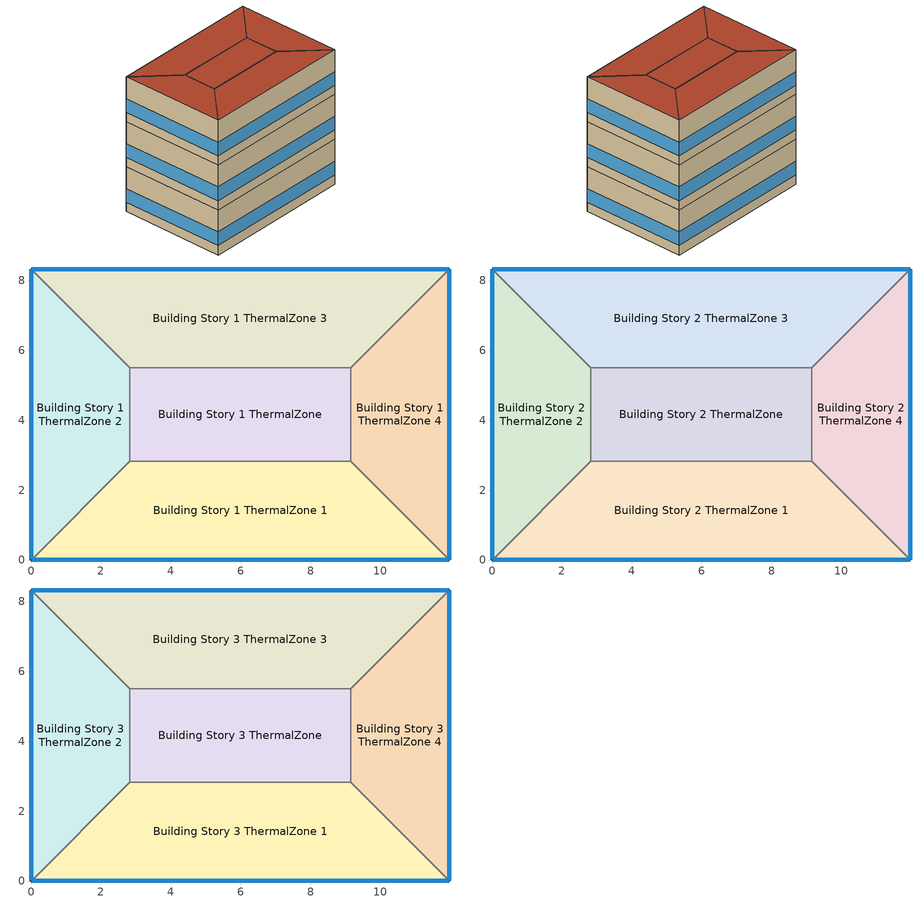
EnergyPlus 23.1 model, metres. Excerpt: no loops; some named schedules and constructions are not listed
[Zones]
Building Story 1 ThermalZone
 floor ground (Typical Insulated Carpeted 8in Slab Floor): 9.15,2.83 2.83,2.83 2.83,5.5 9.15,5.5 z0
 wall adiabatic (Typical Interior Wall): 2.83,2.83 9.15,2.83 9.15,5.5 2.83,5.5 2.83,2.83 z0:3.6
 ceiling adiabatic (Typical Interior Floor): 9.15,5.5 2.83,5.5 2.83,2.83 9.15,2.83 z3.6
Building Story 1 ThermalZone 1
 floor ground (Typical Insulated Carpeted 8in Slab Floor): 11.97,0 0,0 2.83,2.83 9.15,2.83 z0
 wall outside (Typical Insulated Steel Framed Exterior Wall R-20.41): 0,0 11.97,0 z0:3.6
 wall adiabatic (Typical Interior Wall): 11.97,0 9.15,2.83 2.83,2.83 0,0 z0:3.6
 window (U 0.48 SHGC 0.40 Dbl Ref-D Clr 6mm/13mm): 0.03,0 11.95,0 z0.76:1.85
 ceiling adiabatic (Typical Interior Ceiling): 9.15,2.83 2.83,2.83 0,0 11.97,0 z3.6
Building Story 1 ThermalZone 2
 floor ground (Typical Insulated Carpeted 8in Slab Floor): 0,0 0,8.33 2.83,5.5 2.83,2.83 z0
 wall outside (Typical Insulated Steel Framed Exterior Wall R-20.41): 0,8.33 0,0 z0:3.6
 wall adiabatic (Typical Interior Wall): 0,0 2.83,2.83 2.83,5.5 0,8.33 z0:3.6
 window (U 0.48 SHGC 0.40 Dbl Ref-D Clr 6mm/13mm): 0,8.3 0,0.03 z0.76:1.85
 ceiling adiabatic (Typical Interior Ceiling): 2.83,2.83 2.83,5.5 0,8.33 0,0 z3.6
Building Story 1 ThermalZone 3
 floor ground (Typical Insulated Carpeted 8in Slab Floor): 0,8.33 11.97,8.33 9.15,5.5 2.83,5.5 z0
 wall outside (Typical Insulated Steel Framed Exterior Wall R-20.41): 11.97,8.33 0,8.33 z0:3.6
 wall adiabatic (Typical Interior Wall): 0,8.33 2.83,5.5 9.15,5.5 11.97,8.33 z0:3.6
 window (U 0.48 SHGC 0.40 Dbl Ref-D Clr 6mm/13mm): 11.95,8.33 0.03,8.33 z0.76:1.85
 ceiling adiabatic (Typical Interior Ceiling): 2.83,5.5 9.15,5.5 11.97,8.33 0,8.33 z3.6
Building Story 1 ThermalZone 4
 floor ground (Typical Insulated Carpeted 8in Slab Floor): 11.97,8.33 11.97,0 9.15,2.83 9.15,5.5 z0
 wall outside (Typical Insulated Steel Framed Exterior Wall R-20.41): 11.97,0 11.97,8.33 z0:3.6
 wall adiabatic (Typical Interior Wall): 11.97,8.33 9.15,5.5 9.15,2.83 11.97,0 z0:3.6
 window (U 0.48 SHGC 0.40 Dbl Ref-D Clr 6mm/13mm): 11.97,0.03 11.97,8.3 z0.76:1.85
 ceiling adiabatic (Typical Interior Ceiling): 9.15,5.5 9.15,2.83 11.97,0 11.97,8.33 z3.6
Building Story 2 ThermalZone
 floor adiabatic (Typical Interior Floor): 9.15,2.83 2.83,2.83 2.83,5.5 9.15,5.5 z3.6
 wall adiabatic (Typical Interior Wall): 2.83,2.83 9.15,2.83 9.15,5.5 2.83,5.5 2.83,2.83 z3.6:7.2
 ceiling adiabatic (Typical Interior Ceiling): 9.15,5.5 2.83,5.5 2.83,2.83 9.15,2.83 z7.2
Building Story 2 ThermalZone 1
 floor adiabatic (Typical Interior Ceiling): 11.97,0 0,0 2.83,2.83 9.15,2.83 z3.6
 wall outside (Typical Insulated Steel Framed Exterior Wall R-20.41): 0,0 11.97,0 z3.6:7.2
 wall adiabatic (Typical Interior Wall): 11.97,0 9.15,2.83 2.83,2.83 0,0 z3.6:7.2
 window (U 0.48 SHGC 0.40 Dbl Ref-D Clr 6mm/13mm): 0.03,0 11.95,0 z4.36:5.45
 ceiling adiabatic (Typical Interior Ceiling): 9.15,2.83 2.83,2.83 0,0 11.97,0 z7.2
Building Story 2 ThermalZone 2
 floor adiabatic (Typical Interior Ceiling): 0,0 0,8.33 2.83,5.5 2.83,2.83 z3.6
 wall outside (Typical Insulated Steel Framed Exterior Wall R-20.41): 0,8.33 0,0 z3.6:7.2
 wall adiabatic (Typical Interior Wall): 0,0 2.83,2.83 2.83,5.5 0,8.33 z3.6:7.2
 window (U 0.48 SHGC 0.40 Dbl Ref-D Clr 6mm/13mm): 0,8.3 0,0.03 z4.36:5.45
 ceiling adiabatic (Typical Interior Ceiling): 2.83,2.83 2.83,5.5 0,8.33 0,0 z7.2
Building Story 2 ThermalZone 3
 floor adiabatic (Typical Interior Ceiling): 0,8.33 11.97,8.33 9.15,5.5 2.83,5.5 z3.6
 wall outside (Typical Insulated Steel Framed Exterior Wall R-20.41): 11.97,8.33 0,8.33 z3.6:7.2
 wall adiabatic (Typical Interior Wall): 0,8.33 2.83,5.5 9.15,5.5 11.97,8.33 z3.6:7.2
 window (U 0.48 SHGC 0.40 Dbl Ref-D Clr 6mm/13mm): 11.95,8.33 0.03,8.33 z4.36:5.45
 ceiling adiabatic (Typical Interior Ceiling): 2.83,5.5 9.15,5.5 11.97,8.33 0,8.33 z7.2
Building Story 2 ThermalZone 4
 floor adiabatic (Typical Interior Ceiling): 11.97,8.33 11.97,0 9.15,2.83 9.15,5.5 z3.6
 wall outside (Typical Insulated Steel Framed Exterior Wall R-20.41): 11.97,0 11.97,8.33 z3.6:7.2
 wall adiabatic (Typical Interior Wall): 11.97,8.33 9.15,5.5 9.15,2.83 11.97,0 z3.6:7.2
 window (U 0.48 SHGC 0.40 Dbl Ref-D Clr 6mm/13mm): 11.97,0.03 11.97,8.3 z4.36:5.45
 ceiling adiabatic (Typical Interior Ceiling): 9.15,5.5 9.15,2.83 11.97,0 11.97,8.33 z7.2
Building Story 3 ThermalZone
 floor adiabatic (Typical Interior Ceiling): 9.15,2.83 2.83,2.83 2.83,5.5 9.15,5.5 z7.2
 wall adiabatic (Typical Interior Wall): 2.83,2.83 9.15,2.83 9.15,5.5 2.83,5.5 2.83,2.83 z7.2:10.8
 roof outside (Typical IEAD Roof R-31.25): 9.15,5.5 2.83,5.5 2.83,2.83 9.15,2.83 z10.8
Building Story 3 ThermalZone 1
 floor adiabatic (Typical Interior Ceiling): 11.97,0 0,0 2.83,2.83 9.15,2.83 z7.2
 wall outside (Typical Insulated Steel Framed Exterior Wall R-20.41): 0,0 11.97,0 z7.2:10.8
 wall adiabatic (Typical Interior Wall): 11.97,0 9.15,2.83 2.83,2.83 0,0 z7.2:10.8
 window (U 0.48 SHGC 0.40 Dbl Ref-D Clr 6mm/13mm): 0.03,0 11.95,0 z7.96:9.05
 roof outside (Typical IEAD Roof R-31.25): 9.15,2.83 2.83,2.83 0,0 11.97,0 z10.8
Building Story 3 ThermalZone 2
 floor adiabatic (Typical Interior Ceiling): 0,0 0,8.33 2.83,5.5 2.83,2.83 z7.2
 wall outside (Typical Insulated Steel Framed Exterior Wall R-20.41): 0,8.33 0,0 z7.2:10.8
 wall adiabatic (Typical Interior Wall): 0,0 2.83,2.83 2.83,5.5 0,8.33 z7.2:10.8
 window (U 0.48 SHGC 0.40 Dbl Ref-D Clr 6mm/13mm): 0,8.3 0,0.03 z7.96:9.05
 roof outside (Typical IEAD Roof R-31.25): 2.83,2.83 2.83,5.5 0,8.33 0,0 z10.8
Building Story 3 ThermalZone 3
 floor adiabatic (Typical Interior Ceiling): 0,8.33 11.97,8.33 9.15,5.5 2.83,5.5 z7.2
 wall outside (Typical Insulated Steel Framed Exterior Wall R-20.41): 11.97,8.33 0,8.33 z7.2:10.8
 wall adiabatic (Typical Interior Wall): 0,8.33 2.83,5.5 9.15,5.5 11.97,8.33 z7.2:10.8
 window (U 0.48 SHGC 0.40 Dbl Ref-D Clr 6mm/13mm): 11.95,8.33 0.03,8.33 z7.96:9.05
 roof outside (Typical IEAD Roof R-31.25): 2.83,5.5 9.15,5.5 11.97,8.33 0,8.33 z10.8
Building Story 3 ThermalZone 4
 floor adiabatic (Typical Interior Ceiling): 11.97,8.33 11.97,0 9.15,2.83 9.15,5.5 z7.2
 wall outside (Typical Insulated Steel Framed Exterior Wall R-20.41): 11.97,0 11.97,8.33 z7.2:10.8
 wall adiabatic (Typical Interior Wall): 11.97,8.33 9.15,5.5 9.15,2.83 11.97,0 z7.2:10.8
 window (U 0.48 SHGC 0.40 Dbl Ref-D Clr 6mm/13mm): 11.97,0.03 11.97,8.3 z7.96:9.05
 roof outside (Typical IEAD Roof R-31.25): 9.15,5.5 9.15,2.83 11.97,0 11.97,8.33 z10.8
[Schedule:Week:Daily]
SchoolSecondary BLDG_OCC_SCH_Extend Week Rule - Jun26-Jul2: SchoolSecondary BLDG_OCC_SCH_Extend Wknd Day, SchoolSecondary BLDG_OCC_SCH_Extend Wkdy|SmrDsn Day, SchoolSecondary BLDG_OCC_SCH_Extend Wkdy|SmrDsn Day, SchoolSecondary BLDG_OCC_SCH_Extend Wkdy|SmrDsn Day, SchoolSecondary BLDG_OCC_SCH_Extend Wkdy|SmrDsn Day, SchoolSecondary BLDG_OCC_SCH_Extend Wkdy|SmrDsn Day 1, SchoolSecondary BLDG_OCC_SCH_Extend Wknd Day 1, SchoolSecondary BLDG_OCC_SCH_Extend Default, SchoolSecondary BLDG_OCC_SCH_Extend Summer Design Day, SchoolSecondary BLDG_OCC_SCH_Extend Winter Design Day, SchoolSecondary BLDG_OCC_SCH_Extend Default, SchoolSecondary BLDG_OCC_SCH_Extend Default
SchoolSecondary BLDG_OCC_SCH_Extend Week Rule - Jul3-Aug27: SchoolSecondary BLDG_OCC_SCH_Extend Wknd Day 1, SchoolSecondary BLDG_OCC_SCH_Extend Wkdy|SmrDsn Day 1, SchoolSecondary BLDG_OCC_SCH_Extend Wkdy|SmrDsn Day 1, SchoolSecondary BLDG_OCC_SCH_Extend Wkdy|SmrDsn Day 1, SchoolSecondary BLDG_OCC_SCH_Extend Wkdy|SmrDsn Day 1, SchoolSecondary BLDG_OCC_SCH_Extend Wkdy|SmrDsn Day 1, SchoolSecondary BLDG_OCC_SCH_Extend Wknd Day 1, SchoolSecondary BLDG_OCC_SCH_Extend Default, SchoolSecondary BLDG_OCC_SCH_Extend Summer Design Day, SchoolSecondary BLDG_OCC_SCH_Extend Winter Design Day, SchoolSecondary BLDG_OCC_SCH_Extend Default, SchoolSecondary BLDG_OCC_SCH_Extend Default
SchoolSecondary BLDG_OCC_SCH_Extend Week Rule - Aug28-Sep3: SchoolSecondary BLDG_OCC_SCH_Extend Wknd Day 1, SchoolSecondary BLDG_OCC_SCH_Extend Wkdy|SmrDsn Day 1, SchoolSecondary BLDG_OCC_SCH_Extend Wkdy|SmrDsn Day 1, SchoolSecondary BLDG_OCC_SCH_Extend Wkdy|SmrDsn Day 1, SchoolSecondary BLDG_OCC_SCH_Extend Wkdy|SmrDsn Day 2, SchoolSecondary BLDG_OCC_SCH_Extend Wkdy|SmrDsn Day 2, SchoolSecondary BLDG_OCC_SCH_Extend Default, SchoolSecondary BLDG_OCC_SCH_Extend Default, SchoolSecondary BLDG_OCC_SCH_Extend Summer Design Day, SchoolSecondary BLDG_OCC_SCH_Extend Winter Design Day, SchoolSecondary BLDG_OCC_SCH_Extend Default, SchoolSecondary BLDG_OCC_SCH_Extend Default
SchoolSecondary BLDG_OCC_SCH_Extend Week Rule - Sep4-Dec31: SchoolSecondary BLDG_OCC_SCH_Extend Default, SchoolSecondary BLDG_OCC_SCH_Extend Wkdy|SmrDsn Day 2, SchoolSecondary BLDG_OCC_SCH_Extend Wkdy|SmrDsn Day 2, SchoolSecondary BLDG_OCC_SCH_Extend Wkdy|SmrDsn Day 2, SchoolSecondary BLDG_OCC_SCH_Extend Wkdy|SmrDsn Day 2, SchoolSecondary BLDG_OCC_SCH_Extend Wkdy|SmrDsn Day 2, SchoolSecondary BLDG_OCC_SCH_Extend Default, SchoolSecondary BLDG_OCC_SCH_Extend Default, SchoolSecondary BLDG_OCC_SCH_Extend Summer Design Day, SchoolSecondary BLDG_OCC_SCH_Extend Winter Design Day, SchoolSecondary BLDG_OCC_SCH_Extend Default, SchoolSecondary BLDG_OCC_SCH_Extend Default
SchoolSecondary BLDG_OCC_SCH_Gym Week Rule - Jan1-Jan1: SchoolSecondary BLDG_OCC_SCH_Gym Wknd Day, SchoolSecondary BLDG_OCC_SCH_Gym Wknd Day, SchoolSecondary BLDG_OCC_SCH_Gym Wknd Day, SchoolSecondary BLDG_OCC_SCH_Gym Wknd Day, SchoolSecondary BLDG_OCC_SCH_Gym Wknd Day, SchoolSecondary BLDG_OCC_SCH_Gym Wknd Day, SchoolSecondary BLDG_OCC_SCH_Gym Wknd Day, SchoolSecondary BLDG_OCC_SCH_Gym Default, SchoolSecondary BLDG_OCC_SCH_Gym Summer Design Day, SchoolSecondary BLDG_OCC_SCH_Gym Winter Design Day, SchoolSecondary BLDG_OCC_SCH_Gym Default, SchoolSecondary BLDG_OCC_SCH_Gym Default
SchoolSecondary BLDG_OCC_SCH_Gym Week Rule - Jan2-Jun25: SchoolSecondary BLDG_OCC_SCH_Gym Wknd Day, SchoolSecondary BLDG_OCC_SCH_Gym Wkdy|SmrDsn Day, SchoolSecondary BLDG_OCC_SCH_Gym Wkdy|SmrDsn Day, SchoolSecondary BLDG_OCC_SCH_Gym Wkdy|SmrDsn Day, SchoolSecondary BLDG_OCC_SCH_Gym Wkdy|SmrDsn Day, SchoolSecondary BLDG_OCC_SCH_Gym Wkdy|SmrDsn Day, SchoolSecondary BLDG_OCC_SCH_Gym Wknd Day, SchoolSecondary BLDG_OCC_SCH_Gym Default, SchoolSecondary BLDG_OCC_SCH_Gym Summer Design Day, SchoolSecondary BLDG_OCC_SCH_Gym Winter Design Day, SchoolSecondary BLDG_OCC_SCH_Gym Default, SchoolSecondary BLDG_OCC_SCH_Gym Default
SchoolSecondary BLDG_OCC_SCH_Gym Week Rule - Jun26-Jul2: SchoolSecondary BLDG_OCC_SCH_Gym Wknd Day, SchoolSecondary BLDG_OCC_SCH_Gym Wkdy|SmrDsn Day, SchoolSecondary BLDG_OCC_SCH_Gym Wkdy|SmrDsn Day, SchoolSecondary BLDG_OCC_SCH_Gym Wkdy|SmrDsn Day, SchoolSecondary BLDG_OCC_SCH_Gym Wkdy|SmrDsn Day, SchoolSecondary BLDG_OCC_SCH_Gym Wkdy|SmrDsn Day 1, SchoolSecondary BLDG_OCC_SCH_Gym Wknd Day 1, SchoolSecondary BLDG_OCC_SCH_Gym Default, SchoolSecondary BLDG_OCC_SCH_Gym Summer Design Day, SchoolSecondary BLDG_OCC_SCH_Gym Winter Design Day, SchoolSecondary BLDG_OCC_SCH_Gym Default, SchoolSecondary BLDG_OCC_SCH_Gym Default
SchoolSecondary BLDG_OCC_SCH_Gym Week Rule - Jul3-Aug27: SchoolSecondary BLDG_OCC_SCH_Gym Wknd Day 1, SchoolSecondary BLDG_OCC_SCH_Gym Wkdy|SmrDsn Day 1, SchoolSecondary BLDG_OCC_SCH_Gym Wkdy|SmrDsn Day 1, SchoolSecondary BLDG_OCC_SCH_Gym Wkdy|SmrDsn Day 1, SchoolSecondary BLDG_OCC_SCH_Gym Wkdy|SmrDsn Day 1, SchoolSecondary BLDG_OCC_SCH_Gym Wkdy|SmrDsn Day 1, SchoolSecondary BLDG_OCC_SCH_Gym Wknd Day 1, SchoolSecondary BLDG_OCC_SCH_Gym Default, SchoolSecondary BLDG_OCC_SCH_Gym Summer Design Day, SchoolSecondary BLDG_OCC_SCH_Gym Winter Design Day, SchoolSecondary BLDG_OCC_SCH_Gym Default, SchoolSecondary BLDG_OCC_SCH_Gym Default
SchoolSecondary BLDG_OCC_SCH_Gym Week Rule - Aug28-Sep3: SchoolSecondary BLDG_OCC_SCH_Gym Wknd Day 1, SchoolSecondary BLDG_OCC_SCH_Gym Wkdy|SmrDsn Day 1, SchoolSecondary BLDG_OCC_SCH_Gym Wkdy|SmrDsn Day 1, SchoolSecondary BLDG_OCC_SCH_Gym Wkdy|SmrDsn Day 1, SchoolSecondary BLDG_OCC_SCH_Gym Wkdy|SmrDsn Day 2, SchoolSecondary BLDG_OCC_SCH_Gym Wkdy|SmrDsn Day 2, SchoolSecondary BLDG_OCC_SCH_Gym Default, SchoolSecondary BLDG_OCC_SCH_Gym Default, SchoolSecondary BLDG_OCC_SCH_Gym Summer Design Day, SchoolSecondary BLDG_OCC_SCH_Gym Winter Design Day, SchoolSecondary BLDG_OCC_SCH_Gym Default, SchoolSecondary BLDG_OCC_SCH_Gym Default
SchoolSecondary BLDG_OCC_SCH_Gym Week Rule - Sep4-Dec31: SchoolSecondary BLDG_OCC_SCH_Gym Default, SchoolSecondary BLDG_OCC_SCH_Gym Wkdy|SmrDsn Day 2, SchoolSecondary BLDG_OCC_SCH_Gym Wkdy|SmrDsn Day 2, SchoolSecondary BLDG_OCC_SCH_Gym Wkdy|SmrDsn Day 2, SchoolSecondary BLDG_OCC_SCH_Gym Wkdy|SmrDsn Day 2, SchoolSecondary BLDG_OCC_SCH_Gym Wkdy|SmrDsn Day 2, SchoolSecondary BLDG_OCC_SCH_Gym Default, SchoolSecondary BLDG_OCC_SCH_Gym Default, SchoolSecondary BLDG_OCC_SCH_Gym Summer Design Day, SchoolSecondary BLDG_OCC_SCH_Gym Winter Design Day, SchoolSecondary BLDG_OCC_SCH_Gym Default, SchoolSecondary BLDG_OCC_SCH_Gym Default
SchoolSecondary BLDG_OCC_SCH_Offices Week Rule - Jan1-Jan1: SchoolSecondary BLDG_OCC_SCH_Offices Wknd Day, SchoolSecondary BLDG_OCC_SCH_Offices Wknd Day, SchoolSecondary BLDG_OCC_SCH_Offices Wknd Day, SchoolSecondary BLDG_OCC_SCH_Offices Wknd Day, SchoolSecondary BLDG_OCC_SCH_Offices Wknd Day, SchoolSecondary BLDG_OCC_SCH_Offices Wknd Day, SchoolSecondary BLDG_OCC_SCH_Offices Wknd Day, SchoolSecondary BLDG_OCC_SCH_Offices Default, SchoolSecondary BLDG_OCC_SCH_Offices Summer Design Day, SchoolSecondary BLDG_OCC_SCH_Offices Winter Design Day, SchoolSecondary BLDG_OCC_SCH_Offices Default, SchoolSecondary BLDG_OCC_SCH_Offices Default
SchoolSecondary BLDG_OCC_SCH_Offices Week Rule - Jan2-Jun25: SchoolSecondary BLDG_OCC_SCH_Offices Wknd Day, SchoolSecondary BLDG_OCC_SCH_Offices Wkdy|SmrDsn Day, SchoolSecondary BLDG_OCC_SCH_Offices Wkdy|SmrDsn Day, SchoolSecondary BLDG_OCC_SCH_Offices Wkdy|SmrDsn Day, SchoolSecondary BLDG_OCC_SCH_Offices Wkdy|SmrDsn Day, SchoolSecondary BLDG_OCC_SCH_Offices Wkdy|SmrDsn Day, SchoolSecondary BLDG_OCC_SCH_Offices Wknd Day, SchoolSecondary BLDG_OCC_SCH_Offices Default, SchoolSecondary BLDG_OCC_SCH_Offices Summer Design Day, SchoolSecondary BLDG_OCC_SCH_Offices Winter Design Day, SchoolSecondary BLDG_OCC_SCH_Offices Default, SchoolSecondary BLDG_OCC_SCH_Offices Default
SchoolSecondary BLDG_OCC_SCH_Offices Week Rule - Jun26-Jul2: SchoolSecondary BLDG_OCC_SCH_Offices Wknd Day, SchoolSecondary BLDG_OCC_SCH_Offices Wkdy|SmrDsn Day, SchoolSecondary BLDG_OCC_SCH_Offices Wkdy|SmrDsn Day, SchoolSecondary BLDG_OCC_SCH_Offices Wkdy|SmrDsn Day, SchoolSecondary BLDG_OCC_SCH_Offices Wkdy|SmrDsn Day, SchoolSecondary BLDG_OCC_SCH_Offices Wkdy|SmrDsn Day 1, SchoolSecondary BLDG_OCC_SCH_Offices Wknd Day 1, SchoolSecondary BLDG_OCC_SCH_Offices Default, SchoolSecondary BLDG_OCC_SCH_Offices Summer Design Day, SchoolSecondary BLDG_OCC_SCH_Offices Winter Design Day, SchoolSecondary BLDG_OCC_SCH_Offices Default, SchoolSecondary BLDG_OCC_SCH_Offices Default
SchoolSecondary BLDG_OCC_SCH_Offices Week Rule - Jul3-Aug27: SchoolSecondary BLDG_OCC_SCH_Offices Wknd Day 1, SchoolSecondary BLDG_OCC_SCH_Offices Wkdy|SmrDsn Day 1, SchoolSecondary BLDG_OCC_SCH_Offices Wkdy|SmrDsn Day 1, SchoolSecondary BLDG_OCC_SCH_Offices Wkdy|SmrDsn Day 1, SchoolSecondary BLDG_OCC_SCH_Offices Wkdy|SmrDsn Day 1, SchoolSecondary BLDG_OCC_SCH_Offices Wkdy|SmrDsn Day 1, SchoolSecondary BLDG_OCC_SCH_Offices Wknd Day 1, SchoolSecondary BLDG_OCC_SCH_Offices Default, SchoolSecondary BLDG_OCC_SCH_Offices Summer Design Day, SchoolSecondary BLDG_OCC_SCH_Offices Winter Design Day, SchoolSecondary BLDG_OCC_SCH_Offices Default, SchoolSecondary BLDG_OCC_SCH_Offices Default
SchoolSecondary BLDG_OCC_SCH_Offices Week Rule - Aug28-Sep3: SchoolSecondary BLDG_OCC_SCH_Offices Wknd Day 1, SchoolSecondary BLDG_OCC_SCH_Offices Wkdy|SmrDsn Day 1, SchoolSecondary BLDG_OCC_SCH_Offices Wkdy|SmrDsn Day 1, SchoolSecondary BLDG_OCC_SCH_Offices Wkdy|SmrDsn Day 1, SchoolSecondary BLDG_OCC_SCH_Offices Wkdy|SmrDsn Day 2, SchoolSecondary BLDG_OCC_SCH_Offices Wkdy|SmrDsn Day 2, SchoolSecondary BLDG_OCC_SCH_Offices Default, SchoolSecondary BLDG_OCC_SCH_Offices Default, SchoolSecondary BLDG_OCC_SCH_Offices Summer Design Day, SchoolSecondary BLDG_OCC_SCH_Offices Winter Design Day, SchoolSecondary BLDG_OCC_SCH_Offices Default, SchoolSecondary BLDG_OCC_SCH_Offices Default
SchoolSecondary BLDG_OCC_SCH_Offices Week Rule - Sep4-Dec31: SchoolSecondary BLDG_OCC_SCH_Offices Default, SchoolSecondary BLDG_OCC_SCH_Offices Wkdy|SmrDsn Day 2, SchoolSecondary BLDG_OCC_SCH_Offices Wkdy|SmrDsn Day 2, SchoolSecondary BLDG_OCC_SCH_Offices Wkdy|SmrDsn Day 2, SchoolSecondary BLDG_OCC_SCH_Offices Wkdy|SmrDsn Day 2, SchoolSecondary BLDG_OCC_SCH_Offices Wkdy|SmrDsn Day 2, SchoolSecondary BLDG_OCC_SCH_Offices Default, SchoolSecondary BLDG_OCC_SCH_Offices Default, SchoolSecondary BLDG_OCC_SCH_Offices Summer Design Day, SchoolSecondary BLDG_OCC_SCH_Offices Winter Design Day, SchoolSecondary BLDG_OCC_SCH_Offices Default, SchoolSecondary BLDG_OCC_SCH_Offices Default
Elevator Schedule 3 Week Rule - Jan1-Jan1: 18 space(s) Occ Sch Saturday 3, 18 space(s) Occ Sch Saturday 3, 18 space(s) Occ Sch Saturday 3, 18 space(s) Occ Sch Saturday 3, 18 space(s) Occ Sch Saturday 3, 18 space(s) Occ Sch Saturday 3, 18 space(s) Occ Sch Saturday 3, 18 space(s) Occ Sch Default 3, 18 space(s) Occ Sch Summer Design Day 3, 18 space(s) Occ Sch Winter Design Day 3, 18 space(s) Occ Sch Default 3, 18 space(s) Occ Sch Default 3
Elevator Schedule 3 Week Rule - Jan2-Jun11: 18 space(s) Occ Sch Sunday 3, 18 space(s) Occ Sch Default 3, 18 space(s) Occ Sch Tuesday 19, 18 space(s) Occ Sch Wednesday 19, 18 space(s) Occ Sch Thursday 19, 18 space(s) Occ Sch Friday 19, 18 space(s) Occ Sch Saturday 3, 18 space(s) Occ Sch Default 3, 18 space(s) Occ Sch Summer Design Day 3, 18 space(s) Occ Sch Winter Design Day 3, 18 space(s) Occ Sch Default 3, 18 space(s) Occ Sch Default 3
Elevator Schedule 3 Week Rule - Jun12-Jun18: 18 space(s) Occ Sch Sunday 3, 18 space(s) Occ Sch Default 3, 18 space(s) Occ Sch Tuesday 19, 18 space(s) Occ Sch Wednesday 19, 18 space(s) Occ Sch Thursday 18, 18 space(s) Occ Sch Friday 18, 18 space(s) Occ Sch Saturday 3, 18 space(s) Occ Sch Default 3, 18 space(s) Occ Sch Summer Design Day 3, 18 space(s) Occ Sch Winter Design Day 3, 18 space(s) Occ Sch Default 3, 18 space(s) Occ Sch Default 3
Elevator Schedule 3 Week Rule - Jun19-Jun25: 18 space(s) Occ Sch Sunday 3, 18 space(s) Occ Sch Monday 16, 18 space(s) Occ Sch Tuesday 18, 18 space(s) Occ Sch Wednesday 18, 18 space(s) Occ Sch Thursday 18, 18 space(s) Occ Sch Friday 18, 18 space(s) Occ Sch Saturday 3, 18 space(s) Occ Sch Default 3, 18 space(s) Occ Sch Summer Design Day 3, 18 space(s) Occ Sch Winter Design Day 3, 18 space(s) Occ Sch Default 3, 18 space(s) Occ Sch Default 3
Elevator Schedule 3 Week Rule - Jun26-Jul2: 18 space(s) Occ Sch Sunday 3, 18 space(s) Occ Sch Monday 16, 18 space(s) Occ Sch Tuesday 18, 18 space(s) Occ Sch Wednesday 18, 18 space(s) Occ Sch Thursday 18, 18 space(s) Occ Sch Friday 17, 18 space(s) Occ Sch Saturday 3, 18 space(s) Occ Sch Default 3, 18 space(s) Occ Sch Summer Design Day 3, 18 space(s) Occ Sch Winter Design Day 3, 18 space(s) Occ Sch Default 3, 18 space(s) Occ Sch Default 3
Elevator Schedule 3 Week Rule - Jul3-Aug27: 18 space(s) Occ Sch Sunday 3, 18 space(s) Occ Sch Monday 15, 18 space(s) Occ Sch Tuesday 17, 18 space(s) Occ Sch Wednesday 17, 18 space(s) Occ Sch Thursday 17, 18 space(s) Occ Sch Friday 17, 18 space(s) Occ Sch Saturday 3, 18 space(s) Occ Sch Default 3, 18 space(s) Occ Sch Summer Design Day 3, 18 space(s) Occ Sch Winter Design Day 3, 18 space(s) Occ Sch Default 3, 18 space(s) Occ Sch Default 3
Elevator Schedule 3 Week Rule - Aug28-Sep3: 18 space(s) Occ Sch Sunday 3, 18 space(s) Occ Sch Monday 15, 18 space(s) Occ Sch Tuesday 17, 18 space(s) Occ Sch Wednesday 17, 18 space(s) Occ Sch Thursday 16, 18 space(s) Occ Sch Friday 16, 18 space(s) Occ Sch Saturday 3, 18 space(s) Occ Sch Default 3, 18 space(s) Occ Sch Summer Design Day 3, 18 space(s) Occ Sch Winter Design Day 3, 18 space(s) Occ Sch Default 3, 18 space(s) Occ Sch Default 3
Elevator Schedule 3 Week Rule - Sep4-Sep10: 18 space(s) Occ Sch Sunday 3, 18 space(s) Occ Sch Monday 14, 18 space(s) Occ Sch Tuesday 16, 18 space(s) Occ Sch Wednesday 16, 18 space(s) Occ Sch Thursday 16, 18 space(s) Occ Sch Friday 16, 18 space(s) Occ Sch Saturday 3, 18 space(s) Occ Sch Default 3, 18 space(s) Occ Sch Summer Design Day 3, 18 space(s) Occ Sch Winter Design Day 3, 18 space(s) Occ Sch Default 3, 18 space(s) Occ Sch Default 3
Elevator Schedule 3 Week Rule - Sep11-Sep17: 18 space(s) Occ Sch Sunday 3, 18 space(s) Occ Sch Monday 14, 18 space(s) Occ Sch Tuesday 16, 18 space(s) Occ Sch Wednesday 16, 18 space(s) Occ Sch Thursday 16, 18 space(s) Occ Sch Friday 15, 18 space(s) Occ Sch Saturday 3, 18 space(s) Occ Sch Default 3, 18 space(s) Occ Sch Summer Design Day 3, 18 space(s) Occ Sch Winter Design Day 3, 18 space(s) Occ Sch Default 3, 18 space(s) Occ Sch Default 3
Elevator Schedule 3 Week Rule - Sep18-Dec31: 18 space(s) Occ Sch Sunday 3, 18 space(s) Occ Sch Monday 13, 18 space(s) Occ Sch Tuesday 15, 18 space(s) Occ Sch Wednesday 15, 18 space(s) Occ Sch Thursday 15, 18 space(s) Occ Sch Friday 15, 18 space(s) Occ Sch Saturday 3, 18 space(s) Occ Sch Default 3, 18 space(s) Occ Sch Summer Design Day 3, 18 space(s) Occ Sch Winter Design Day 3, 18 space(s) Occ Sch Default 3, 18 space(s) Occ Sch Default 3
Elevator Schedule 1 Week Rule - Jan1-Jan1: 18 space(s) Occ Sch Saturday 1, 18 space(s) Occ Sch Saturday 1, 18 space(s) Occ Sch Saturday 1, 18 space(s) Occ Sch Saturday 1, 18 space(s) Occ Sch Saturday 1, 18 space(s) Occ Sch Saturday 1, 18 space(s) Occ Sch Saturday 1, 18 space(s) Occ Sch Default 1, 18 space(s) Occ Sch Summer Design Day 1, 18 space(s) Occ Sch Winter Design Day 1, 18 space(s) Occ Sch Default 1, 18 space(s) Occ Sch Default 1
Elevator Schedule 1 Week Rule - Jan2-Jun11: 18 space(s) Occ Sch Sunday 1, 18 space(s) Occ Sch Default 1, 18 space(s) Occ Sch Tuesday 9, 18 space(s) Occ Sch Wednesday 9, 18 space(s) Occ Sch Thursday 9, 18 space(s) Occ Sch Friday 9, 18 space(s) Occ Sch Saturday 1, 18 space(s) Occ Sch Default 1, 18 space(s) Occ Sch Summer Design Day 1, 18 space(s) Occ Sch Winter Design Day 1, 18 space(s) Occ Sch Default 1, 18 space(s) Occ Sch Default 1
Elevator Schedule 1 Week Rule - Jun12-Jun18: 18 space(s) Occ Sch Sunday 1, 18 space(s) Occ Sch Default 1, 18 space(s) Occ Sch Tuesday 9, 18 space(s) Occ Sch Wednesday 9, 18 space(s) Occ Sch Thursday 8, 18 space(s) Occ Sch Friday 8, 18 space(s) Occ Sch Saturday 1, 18 space(s) Occ Sch Default 1, 18 space(s) Occ Sch Summer Design Day 1, 18 space(s) Occ Sch Winter Design Day 1, 18 space(s) Occ Sch Default 1, 18 space(s) Occ Sch Default 1
Elevator Schedule 1 Week Rule - Jun19-Jun25: 18 space(s) Occ Sch Sunday 1, 18 space(s) Occ Sch Monday 8, 18 space(s) Occ Sch Tuesday 8, 18 space(s) Occ Sch Wednesday 8, 18 space(s) Occ Sch Thursday 8, 18 space(s) Occ Sch Friday 8, 18 space(s) Occ Sch Saturday 1, 18 space(s) Occ Sch Default 1, 18 space(s) Occ Sch Summer Design Day 1, 18 space(s) Occ Sch Winter Design Day 1, 18 space(s) Occ Sch Default 1, 18 space(s) Occ Sch Default 1
Elevator Schedule 1 Week Rule - Jun26-Jul2: 18 space(s) Occ Sch Sunday 1, 18 space(s) Occ Sch Monday 8, 18 space(s) Occ Sch Tuesday 8, 18 space(s) Occ Sch Wednesday 8, 18 space(s) Occ Sch Thursday 8, 18 space(s) Occ Sch Friday 7, 18 space(s) Occ Sch Saturday 1, 18 space(s) Occ Sch Default 1, 18 space(s) Occ Sch Summer Design Day 1, 18 space(s) Occ Sch Winter Design Day 1, 18 space(s) Occ Sch Default 1, 18 space(s) Occ Sch Default 1
Elevator Schedule 1 Week Rule - Jul3-Aug27: 18 space(s) Occ Sch Sunday 1, 18 space(s) Occ Sch Monday 7, 18 space(s) Occ Sch Tuesday 7, 18 space(s) Occ Sch Wednesday 7, 18 space(s) Occ Sch Thursday 7, 18 space(s) Occ Sch Friday 7, 18 space(s) Occ Sch Saturday 1, 18 space(s) Occ Sch Default 1, 18 space(s) Occ Sch Summer Design Day 1, 18 space(s) Occ Sch Winter Design Day 1, 18 space(s) Occ Sch Default 1, 18 space(s) Occ Sch Default 1
Elevator Schedule 1 Week Rule - Aug28-Sep3: 18 space(s) Occ Sch Sunday 1, 18 space(s) Occ Sch Monday 7, 18 space(s) Occ Sch Tuesday 7, 18 space(s) Occ Sch Wednesday 7, 18 space(s) Occ Sch Thursday 6, 18 space(s) Occ Sch Friday 6, 18 space(s) Occ Sch Saturday 1, 18 space(s) Occ Sch Default 1, 18 space(s) Occ Sch Summer Design Day 1, 18 space(s) Occ Sch Winter Design Day 1, 18 space(s) Occ Sch Default 1, 18 space(s) Occ Sch Default 1
Elevator Schedule 1 Week Rule - Sep4-Sep10: 18 space(s) Occ Sch Sunday 1, 18 space(s) Occ Sch Monday 6, 18 space(s) Occ Sch Tuesday 6, 18 space(s) Occ Sch Wednesday 6, 18 space(s) Occ Sch Thursday 6, 18 space(s) Occ Sch Friday 6, 18 space(s) Occ Sch Saturday 1, 18 space(s) Occ Sch Default 1, 18 space(s) Occ Sch Summer Design Day 1, 18 space(s) Occ Sch Winter Design Day 1, 18 space(s) Occ Sch Default 1, 18 space(s) Occ Sch Default 1
Elevator Schedule 1 Week Rule - Sep11-Sep17: 18 space(s) Occ Sch Sunday 1, 18 space(s) Occ Sch Monday 6, 18 space(s) Occ Sch Tuesday 6, 18 space(s) Occ Sch Wednesday 6, 18 space(s) Occ Sch Thursday 6, 18 space(s) Occ Sch Friday 5, 18 space(s) Occ Sch Saturday 1, 18 space(s) Occ Sch Default 1, 18 space(s) Occ Sch Summer Design Day 1, 18 space(s) Occ Sch Winter Design Day 1, 18 space(s) Occ Sch Default 1, 18 space(s) Occ Sch Default 1
Elevator Schedule 1 Week Rule - Sep18-Dec31: 18 space(s) Occ Sch Sunday 1, 18 space(s) Occ Sch Monday 5, 18 space(s) Occ Sch Tuesday 5, 18 space(s) Occ Sch Wednesday 5, 18 space(s) Occ Sch Thursday 5, 18 space(s) Occ Sch Friday 5, 18 space(s) Occ Sch Saturday 1, 18 space(s) Occ Sch Default 1, 18 space(s) Occ Sch Summer Design Day 1, 18 space(s) Occ Sch Winter Design Day 1, 18 space(s) Occ Sch Default 1, 18 space(s) Occ Sch Default 1
Elevator Schedule 2 Week Rule - Jan1-Jan1: 18 space(s) Occ Sch Saturday 2, 18 space(s) Occ Sch Saturday 2, 18 space(s) Occ Sch Saturday 2, 18 space(s) Occ Sch Saturday 2, 18 space(s) Occ Sch Saturday 2, 18 space(s) Occ Sch Saturday 2, 18 space(s) Occ Sch Saturday 2, 18 space(s) Occ Sch Default 2, 18 space(s) Occ Sch Summer Design Day 2, 18 space(s) Occ Sch Winter Design Day 2, 18 space(s) Occ Sch Default 2, 18 space(s) Occ Sch Default 2
Elevator Schedule 2 Week Rule - Jan2-Jun11: 18 space(s) Occ Sch Sunday 2, 18 space(s) Occ Sch Default 2, 18 space(s) Occ Sch Tuesday 14, 18 space(s) Occ Sch Wednesday 14, 18 space(s) Occ Sch Thursday 14, 18 space(s) Occ Sch Friday 14, 18 space(s) Occ Sch Saturday 2, 18 space(s) Occ Sch Default 2, 18 space(s) Occ Sch Summer Design Day 2, 18 space(s) Occ Sch Winter Design Day 2, 18 space(s) Occ Sch Default 2, 18 space(s) Occ Sch Default 2
Elevator Schedule 2 Week Rule - Jun12-Jun18: 18 space(s) Occ Sch Sunday 2, 18 space(s) Occ Sch Default 2, 18 space(s) Occ Sch Tuesday 14, 18 space(s) Occ Sch Wednesday 14, 18 space(s) Occ Sch Thursday 13, 18 space(s) Occ Sch Friday 13, 18 space(s) Occ Sch Saturday 2, 18 space(s) Occ Sch Default 2, 18 space(s) Occ Sch Summer Design Day 2, 18 space(s) Occ Sch Winter Design Day 2, 18 space(s) Occ Sch Default 2, 18 space(s) Occ Sch Default 2
Elevator Schedule 2 Week Rule - Jun19-Jun25: 18 space(s) Occ Sch Sunday 2, 18 space(s) Occ Sch Monday 12, 18 space(s) Occ Sch Tuesday 13, 18 space(s) Occ Sch Wednesday 13, 18 space(s) Occ Sch Thursday 13, 18 space(s) Occ Sch Friday 13, 18 space(s) Occ Sch Saturday 2, 18 space(s) Occ Sch Default 2, 18 space(s) Occ Sch Summer Design Day 2, 18 space(s) Occ Sch Winter Design Day 2, 18 space(s) Occ Sch Default 2, 18 space(s) Occ Sch Default 2
Elevator Schedule 2 Week Rule - Jun26-Jul2: 18 space(s) Occ Sch Sunday 2, 18 space(s) Occ Sch Monday 12, 18 space(s) Occ Sch Tuesday 13, 18 space(s) Occ Sch Wednesday 13, 18 space(s) Occ Sch Thursday 13, 18 space(s) Occ Sch Friday 12, 18 space(s) Occ Sch Saturday 2, 18 space(s) Occ Sch Default 2, 18 space(s) Occ Sch Summer Design Day 2, 18 space(s) Occ Sch Winter Design Day 2, 18 space(s) Occ Sch Default 2, 18 space(s) Occ Sch Default 2
Elevator Schedule 2 Week Rule - Jul3-Aug27: 18 space(s) Occ Sch Sunday 2, 18 space(s) Occ Sch Monday 11, 18 space(s) Occ Sch Tuesday 12, 18 space(s) Occ Sch Wednesday 12, 18 space(s) Occ Sch Thursday 12, 18 space(s) Occ Sch Friday 12, 18 space(s) Occ Sch Saturday 2, 18 space(s) Occ Sch Default 2, 18 space(s) Occ Sch Summer Design Day 2, 18 space(s) Occ Sch Winter Design Day 2, 18 space(s) Occ Sch Default 2, 18 space(s) Occ Sch Default 2
Elevator Schedule 2 Week Rule - Aug28-Sep3: 18 space(s) Occ Sch Sunday 2, 18 space(s) Occ Sch Monday 11, 18 space(s) Occ Sch Tuesday 12, 18 space(s) Occ Sch Wednesday 12, 18 space(s) Occ Sch Thursday 11, 18 space(s) Occ Sch Friday 11, 18 space(s) Occ Sch Saturday 2, 18 space(s) Occ Sch Default 2, 18 space(s) Occ Sch Summer Design Day 2, 18 space(s) Occ Sch Winter Design Day 2, 18 space(s) Occ Sch Default 2, 18 space(s) Occ Sch Default 2
Elevator Schedule 2 Week Rule - Sep4-Sep10: 18 space(s) Occ Sch Sunday 2, 18 space(s) Occ Sch Monday 10, 18 space(s) Occ Sch Tuesday 11, 18 space(s) Occ Sch Wednesday 11, 18 space(s) Occ Sch Thursday 11, 18 space(s) Occ Sch Friday 11, 18 space(s) Occ Sch Saturday 2, 18 space(s) Occ Sch Default 2, 18 space(s) Occ Sch Summer Design Day 2, 18 space(s) Occ Sch Winter Design Day 2, 18 space(s) Occ Sch Default 2, 18 space(s) Occ Sch Default 2
Elevator Schedule 2 Week Rule - Sep11-Sep17: 18 space(s) Occ Sch Sunday 2, 18 space(s) Occ Sch Monday 10, 18 space(s) Occ Sch Tuesday 11, 18 space(s) Occ Sch Wednesday 11, 18 space(s) Occ Sch Thursday 11, 18 space(s) Occ Sch Friday 10, 18 space(s) Occ Sch Saturday 2, 18 space(s) Occ Sch Default 2, 18 space(s) Occ Sch Summer Design Day 2, 18 space(s) Occ Sch Winter Design Day 2, 18 space(s) Occ Sch Default 2, 18 space(s) Occ Sch Default 2
Elevator Schedule 2 Week Rule - Sep18-Dec31: 18 space(s) Occ Sch Sunday 2, 18 space(s) Occ Sch Monday 9, 18 space(s) Occ Sch Tuesday 10, 18 space(s) Occ Sch Wednesday 10, 18 space(s) Occ Sch Thursday 10, 18 space(s) Occ Sch Friday 10, 18 space(s) Occ Sch Saturday 2, 18 space(s) Occ Sch Default 2, 18 space(s) Occ Sch Summer Design Day 2, 18 space(s) Occ Sch Winter Design Day 2, 18 space(s) Occ Sch Default 2, 18 space(s) Occ Sch Default 2
SchoolSecondary BLDG_EQUIP_SCH_2013 Week Rule - Jan1-Jan1: SchoolSecondary BLDG_EQUIP_SCH_2013 Default|Wknd Day, SchoolSecondary BLDG_EQUIP_SCH_2013 Default|Wknd Day, SchoolSecondary BLDG_EQUIP_SCH_2013 Default|Wknd Day, SchoolSecondary BLDG_EQUIP_SCH_2013 Default|Wknd Day, SchoolSecondary BLDG_EQUIP_SCH_2013 Default|Wknd Day, SchoolSecondary BLDG_EQUIP_SCH_2013 Default|Wknd Day, SchoolSecondary BLDG_EQUIP_SCH_2013 Default|Wknd Day, SchoolSecondary BLDG_EQUIP_SCH_2013 Default, SchoolSecondary BLDG_EQUIP_SCH_2013 Summer Design Day, SchoolSecondary BLDG_EQUIP_SCH_2013 Winter Design Day 2, SchoolSecondary BLDG_EQUIP_SCH_2013 Default, SchoolSecondary BLDG_EQUIP_SCH_2013 Default
SchoolSecondary BLDG_EQUIP_SCH_2013 Week Rule - Jan2-Jun25: SchoolSecondary BLDG_EQUIP_SCH_2013 Default|Wknd Day, SchoolSecondary BLDG_EQUIP_SCH_2013 Wkdy Day, SchoolSecondary BLDG_EQUIP_SCH_2013 Wkdy Day, SchoolSecondary BLDG_EQUIP_SCH_2013 Wkdy Day, SchoolSecondary BLDG_EQUIP_SCH_2013 Wkdy Day, SchoolSecondary BLDG_EQUIP_SCH_2013 Wkdy Day, SchoolSecondary BLDG_EQUIP_SCH_2013 Default|Wknd Day, SchoolSecondary BLDG_EQUIP_SCH_2013 Default, SchoolSecondary BLDG_EQUIP_SCH_2013 Summer Design Day, SchoolSecondary BLDG_EQUIP_SCH_2013 Winter Design Day 2, SchoolSecondary BLDG_EQUIP_SCH_2013 Default, SchoolSecondary BLDG_EQUIP_SCH_2013 Default
SchoolSecondary BLDG_EQUIP_SCH_2013 Week Rule - Jun26-Jul2: SchoolSecondary BLDG_EQUIP_SCH_2013 Default|Wknd Day, SchoolSecondary BLDG_EQUIP_SCH_2013 Wkdy Day, SchoolSecondary BLDG_EQUIP_SCH_2013 Wkdy Day, SchoolSecondary BLDG_EQUIP_SCH_2013 Wkdy Day, SchoolSecondary BLDG_EQUIP_SCH_2013 Wkdy Day, SchoolSecondary BLDG_EQUIP_SCH_2013 Wkdy Day 1, SchoolSecondary BLDG_EQUIP_SCH_2013 Default|Wknd Day 1, SchoolSecondary BLDG_EQUIP_SCH_2013 Default, SchoolSecondary BLDG_EQUIP_SCH_2013 Summer Design Day, SchoolSecondary BLDG_EQUIP_SCH_2013 Winter Design Day 2, SchoolSecondary BLDG_EQUIP_SCH_2013 Default, SchoolSecondary BLDG_EQUIP_SCH_2013 Default
SchoolSecondary BLDG_EQUIP_SCH_2013 Week Rule - Jul3-Aug27: SchoolSecondary BLDG_EQUIP_SCH_2013 Default|Wknd Day 1, SchoolSecondary BLDG_EQUIP_SCH_2013 Wkdy Day 1, SchoolSecondary BLDG_EQUIP_SCH_2013 Wkdy Day 1, SchoolSecondary BLDG_EQUIP_SCH_2013 Wkdy Day 1, SchoolSecondary BLDG_EQUIP_SCH_2013 Wkdy Day 1, SchoolSecondary BLDG_EQUIP_SCH_2013 Wkdy Day 1, SchoolSecondary BLDG_EQUIP_SCH_2013 Default|Wknd Day 1, SchoolSecondary BLDG_EQUIP_SCH_2013 Default, SchoolSecondary BLDG_EQUIP_SCH_2013 Summer Design Day, SchoolSecondary BLDG_EQUIP_SCH_2013 Winter Design Day 2, SchoolSecondary BLDG_EQUIP_SCH_2013 Default, SchoolSecondary BLDG_EQUIP_SCH_2013 Default
SchoolSecondary BLDG_EQUIP_SCH_2013 Week Rule - Aug28-Sep3: SchoolSecondary BLDG_EQUIP_SCH_2013 Default|Wknd Day 1, SchoolSecondary BLDG_EQUIP_SCH_2013 Wkdy Day 1, SchoolSecondary BLDG_EQUIP_SCH_2013 Wkdy Day 1, SchoolSecondary BLDG_EQUIP_SCH_2013 Wkdy Day 1, SchoolSecondary BLDG_EQUIP_SCH_2013 Wkdy Day 2, SchoolSecondary BLDG_EQUIP_SCH_2013 Wkdy Day 2, SchoolSecondary BLDG_EQUIP_SCH_2013 Default|Wknd Day 2, SchoolSecondary BLDG_EQUIP_SCH_2013 Default, SchoolSecondary BLDG_EQUIP_SCH_2013 Summer Design Day, SchoolSecondary BLDG_EQUIP_SCH_2013 Winter Design Day 2, SchoolSecondary BLDG_EQUIP_SCH_2013 Default, SchoolSecondary BLDG_EQUIP_SCH_2013 Default
SchoolSecondary BLDG_EQUIP_SCH_2013 Week Rule - Sep4-Dec31: SchoolSecondary BLDG_EQUIP_SCH_2013 Default|Wknd Day 2, SchoolSecondary BLDG_EQUIP_SCH_2013 Wkdy Day 2, SchoolSecondary BLDG_EQUIP_SCH_2013 Wkdy Day 2, SchoolSecondary BLDG_EQUIP_SCH_2013 Wkdy Day 2, SchoolSecondary BLDG_EQUIP_SCH_2013 Wkdy Day 2, SchoolSecondary BLDG_EQUIP_SCH_2013 Wkdy Day 2, SchoolSecondary BLDG_EQUIP_SCH_2013 Default|Wknd Day 2, SchoolSecondary BLDG_EQUIP_SCH_2013 Default, SchoolSecondary BLDG_EQUIP_SCH_2013 Summer Design Day, SchoolSecondary BLDG_EQUIP_SCH_2013 Winter Design Day 2, SchoolSecondary BLDG_EQUIP_SCH_2013 Default, SchoolSecondary BLDG_EQUIP_SCH_2013 Default
SchoolSecondary KITCHEN_ELEC_EQUIP_SCH Week Rule - Jan1-Jan1: SchoolSecondary KITCHEN_ELEC_EQUIP_SCH Wknd Day, SchoolSecondary KITCHEN_ELEC_EQUIP_SCH Wknd Day, SchoolSecondary KITCHEN_ELEC_EQUIP_SCH Wknd Day, SchoolSecondary KITCHEN_ELEC_EQUIP_SCH Wknd Day, SchoolSecondary KITCHEN_ELEC_EQUIP_SCH Wknd Day, SchoolSecondary KITCHEN_ELEC_EQUIP_SCH Wknd Day, SchoolSecondary KITCHEN_ELEC_EQUIP_SCH Wknd Day, SchoolSecondary KITCHEN_ELEC_EQUIP_SCH Default, SchoolSecondary KITCHEN_ELEC_EQUIP_SCH Summer Design Day, SchoolSecondary KITCHEN_ELEC_EQUIP_SCH Winter Design Day, SchoolSecondary KITCHEN_ELEC_EQUIP_SCH Default, SchoolSecondary KITCHEN_ELEC_EQUIP_SCH Default
SchoolSecondary KITCHEN_ELEC_EQUIP_SCH Week Rule - Jan2-Jun25: SchoolSecondary KITCHEN_ELEC_EQUIP_SCH Wknd Day, SchoolSecondary KITCHEN_ELEC_EQUIP_SCH Wkdy Day, SchoolSecondary KITCHEN_ELEC_EQUIP_SCH Wkdy Day, SchoolSecondary KITCHEN_ELEC_EQUIP_SCH Wkdy Day, SchoolSecondary KITCHEN_ELEC_EQUIP_SCH Wkdy Day, SchoolSecondary KITCHEN_ELEC_EQUIP_SCH Wkdy Day, SchoolSecondary KITCHEN_ELEC_EQUIP_SCH Wknd Day, SchoolSecondary KITCHEN_ELEC_EQUIP_SCH Default, SchoolSecondary KITCHEN_ELEC_EQUIP_SCH Summer Design Day, SchoolSecondary KITCHEN_ELEC_EQUIP_SCH Winter Design Day, SchoolSecondary KITCHEN_ELEC_EQUIP_SCH Default, SchoolSecondary KITCHEN_ELEC_EQUIP_SCH Default
SchoolSecondary KITCHEN_ELEC_EQUIP_SCH Week Rule - Jun26-Jul2: SchoolSecondary KITCHEN_ELEC_EQUIP_SCH Wknd Day, SchoolSecondary KITCHEN_ELEC_EQUIP_SCH Wkdy Day, SchoolSecondary KITCHEN_ELEC_EQUIP_SCH Wkdy Day, SchoolSecondary KITCHEN_ELEC_EQUIP_SCH Wkdy Day, SchoolSecondary KITCHEN_ELEC_EQUIP_SCH Wkdy Day, SchoolSecondary KITCHEN_ELEC_EQUIP_SCH Wkdy Day 1, SchoolSecondary KITCHEN_ELEC_EQUIP_SCH Wknd Day 1, SchoolSecondary KITCHEN_ELEC_EQUIP_SCH Default, SchoolSecondary KITCHEN_ELEC_EQUIP_SCH Summer Design Day, SchoolSecondary KITCHEN_ELEC_EQUIP_SCH Winter Design Day, SchoolSecondary KITCHEN_ELEC_EQUIP_SCH Default, SchoolSecondary KITCHEN_ELEC_EQUIP_SCH Default
SchoolSecondary KITCHEN_ELEC_EQUIP_SCH Week Rule - Jul3-Aug27: SchoolSecondary KITCHEN_ELEC_EQUIP_SCH Wknd Day 1, SchoolSecondary KITCHEN_ELEC_EQUIP_SCH Wkdy Day 1, SchoolSecondary KITCHEN_ELEC_EQUIP_SCH Wkdy Day 1, SchoolSecondary KITCHEN_ELEC_EQUIP_SCH Wkdy Day 1, SchoolSecondary KITCHEN_ELEC_EQUIP_SCH Wkdy Day 1, SchoolSecondary KITCHEN_ELEC_EQUIP_SCH Wkdy Day 1, SchoolSecondary KITCHEN_ELEC_EQUIP_SCH Wknd Day 1, SchoolSecondary KITCHEN_ELEC_EQUIP_SCH Default, SchoolSecondary KITCHEN_ELEC_EQUIP_SCH Summer Design Day, SchoolSecondary KITCHEN_ELEC_EQUIP_SCH Winter Design Day, SchoolSecondary KITCHEN_ELEC_EQUIP_SCH Default, SchoolSecondary KITCHEN_ELEC_EQUIP_SCH Default
SchoolSecondary KITCHEN_ELEC_EQUIP_SCH Week Rule - Aug28-Sep3: SchoolSecondary KITCHEN_ELEC_EQUIP_SCH Wknd Day 1, SchoolSecondary KITCHEN_ELEC_EQUIP_SCH Wkdy Day 1, SchoolSecondary KITCHEN_ELEC_EQUIP_SCH Wkdy Day 1, SchoolSecondary KITCHEN_ELEC_EQUIP_SCH Wkdy Day 1, SchoolSecondary KITCHEN_ELEC_EQUIP_SCH Wkdy Day 2, SchoolSecondary KITCHEN_ELEC_EQUIP_SCH Wkdy Day 2, SchoolSecondary KITCHEN_ELEC_EQUIP_SCH Default, SchoolSecondary KITCHEN_ELEC_EQUIP_SCH Default, SchoolSecondary KITCHEN_ELEC_EQUIP_SCH Summer Design Day, SchoolSecondary KITCHEN_ELEC_EQUIP_SCH Winter Design Day, SchoolSecondary KITCHEN_ELEC_EQUIP_SCH Default, SchoolSecondary KITCHEN_ELEC_EQUIP_SCH Default
SchoolSecondary KITCHEN_ELEC_EQUIP_SCH Week Rule - Sep4-Dec31: SchoolSecondary KITCHEN_ELEC_EQUIP_SCH Default, SchoolSecondary KITCHEN_ELEC_EQUIP_SCH Wkdy Day 2, SchoolSecondary KITCHEN_ELEC_EQUIP_SCH Wkdy Day 2, SchoolSecondary KITCHEN_ELEC_EQUIP_SCH Wkdy Day 2, SchoolSecondary KITCHEN_ELEC_EQUIP_SCH Wkdy Day 2, SchoolSecondary KITCHEN_ELEC_EQUIP_SCH Wkdy Day 2, SchoolSecondary KITCHEN_ELEC_EQUIP_SCH Default, SchoolSecondary KITCHEN_ELEC_EQUIP_SCH Default, SchoolSecondary KITCHEN_ELEC_EQUIP_SCH Summer Design Day, SchoolSecondary KITCHEN_ELEC_EQUIP_SCH Winter Design Day, SchoolSecondary KITCHEN_ELEC_EQUIP_SCH Default, SchoolSecondary KITCHEN_ELEC_EQUIP_SCH Default
SchoolSecondary KITCHEN_GAS_EQUIP_SCH Week Rule - Jan1-Jan1: SchoolSecondary KITCHEN_GAS_EQUIP_SCH Wknd Day, SchoolSecondary KITCHEN_GAS_EQUIP_SCH Wknd Day, SchoolSecondary KITCHEN_GAS_EQUIP_SCH Wknd Day, SchoolSecondary KITCHEN_GAS_EQUIP_SCH Wknd Day, SchoolSecondary KITCHEN_GAS_EQUIP_SCH Wknd Day, SchoolSecondary KITCHEN_GAS_EQUIP_SCH Wknd Day, SchoolSecondary KITCHEN_GAS_EQUIP_SCH Wknd Day, SchoolSecondary KITCHEN_GAS_EQUIP_SCH Default, SchoolSecondary KITCHEN_GAS_EQUIP_SCH Summer Design Day, SchoolSecondary KITCHEN_GAS_EQUIP_SCH Winter Design Day, SchoolSecondary KITCHEN_GAS_EQUIP_SCH Default, SchoolSecondary KITCHEN_GAS_EQUIP_SCH Default
SchoolSecondary KITCHEN_GAS_EQUIP_SCH Week Rule - Jan2-Jun25: SchoolSecondary KITCHEN_GAS_EQUIP_SCH Wknd Day, SchoolSecondary KITCHEN_GAS_EQUIP_SCH Wkdy|SmrDsn Day, SchoolSecondary KITCHEN_GAS_EQUIP_SCH Wkdy|SmrDsn Day, SchoolSecondary KITCHEN_GAS_EQUIP_SCH Wkdy|SmrDsn Day, SchoolSecondary KITCHEN_GAS_EQUIP_SCH Wkdy|SmrDsn Day, SchoolSecondary KITCHEN_GAS_EQUIP_SCH Wkdy|SmrDsn Day, SchoolSecondary KITCHEN_GAS_EQUIP_SCH Wknd Day, SchoolSecondary KITCHEN_GAS_EQUIP_SCH Default, SchoolSecondary KITCHEN_GAS_EQUIP_SCH Summer Design Day, SchoolSecondary KITCHEN_GAS_EQUIP_SCH Winter Design Day, SchoolSecondary KITCHEN_GAS_EQUIP_SCH Default, SchoolSecondary KITCHEN_GAS_EQUIP_SCH Default
SchoolSecondary KITCHEN_GAS_EQUIP_SCH Week Rule - Jun26-Jul2: SchoolSecondary KITCHEN_GAS_EQUIP_SCH Wknd Day, SchoolSecondary KITCHEN_GAS_EQUIP_SCH Wkdy|SmrDsn Day, SchoolSecondary KITCHEN_GAS_EQUIP_SCH Wkdy|SmrDsn Day, SchoolSecondary KITCHEN_GAS_EQUIP_SCH Wkdy|SmrDsn Day, SchoolSecondary KITCHEN_GAS_EQUIP_SCH Wkdy|SmrDsn Day, SchoolSecondary KITCHEN_GAS_EQUIP_SCH Wkdy|SmrDsn Day 1, SchoolSecondary KITCHEN_GAS_EQUIP_SCH Wknd Day 1, SchoolSecondary KITCHEN_GAS_EQUIP_SCH Default, SchoolSecondary KITCHEN_GAS_EQUIP_SCH Summer Design Day, SchoolSecondary KITCHEN_GAS_EQUIP_SCH Winter Design Day, SchoolSecondary KITCHEN_GAS_EQUIP_SCH Default, SchoolSecondary KITCHEN_GAS_EQUIP_SCH Default
SchoolSecondary KITCHEN_GAS_EQUIP_SCH Week Rule - Jul3-Aug27: SchoolSecondary KITCHEN_GAS_EQUIP_SCH Wknd Day 1, SchoolSecondary KITCHEN_GAS_EQUIP_SCH Wkdy|SmrDsn Day 1, SchoolSecondary KITCHEN_GAS_EQUIP_SCH Wkdy|SmrDsn Day 1, SchoolSecondary KITCHEN_GAS_EQUIP_SCH Wkdy|SmrDsn Day 1, SchoolSecondary KITCHEN_GAS_EQUIP_SCH Wkdy|SmrDsn Day 1, SchoolSecondary KITCHEN_GAS_EQUIP_SCH Wkdy|SmrDsn Day 1, SchoolSecondary KITCHEN_GAS_EQUIP_SCH Wknd Day 1, SchoolSecondary KITCHEN_GAS_EQUIP_SCH Default, SchoolSecondary KITCHEN_GAS_EQUIP_SCH Summer Design Day, SchoolSecondary KITCHEN_GAS_EQUIP_SCH Winter Design Day, SchoolSecondary KITCHEN_GAS_EQUIP_SCH Default, SchoolSecondary KITCHEN_GAS_EQUIP_SCH Default
SchoolSecondary KITCHEN_GAS_EQUIP_SCH Week Rule - Aug28-Sep3: SchoolSecondary KITCHEN_GAS_EQUIP_SCH Wknd Day 1, SchoolSecondary KITCHEN_GAS_EQUIP_SCH Wkdy|SmrDsn Day 1, SchoolSecondary KITCHEN_GAS_EQUIP_SCH Wkdy|SmrDsn Day 1, SchoolSecondary KITCHEN_GAS_EQUIP_SCH Wkdy|SmrDsn Day 1, SchoolSecondary KITCHEN_GAS_EQUIP_SCH Wkdy|SmrDsn Day 2, SchoolSecondary KITCHEN_GAS_EQUIP_SCH Wkdy|SmrDsn Day 2, SchoolSecondary KITCHEN_GAS_EQUIP_SCH Default, SchoolSecondary KITCHEN_GAS_EQUIP_SCH Default, SchoolSecondary KITCHEN_GAS_EQUIP_SCH Summer Design Day, SchoolSecondary KITCHEN_GAS_EQUIP_SCH Winter Design Day, SchoolSecondary KITCHEN_GAS_EQUIP_SCH Default, SchoolSecondary KITCHEN_GAS_EQUIP_SCH Default
SchoolSecondary KITCHEN_GAS_EQUIP_SCH Week Rule - Sep4-Dec31: SchoolSecondary KITCHEN_GAS_EQUIP_SCH Default, SchoolSecondary KITCHEN_GAS_EQUIP_SCH Wkdy|SmrDsn Day 2, SchoolSecondary KITCHEN_GAS_EQUIP_SCH Wkdy|SmrDsn Day 2, SchoolSecondary KITCHEN_GAS_EQUIP_SCH Wkdy|SmrDsn Day 2, SchoolSecondary KITCHEN_GAS_EQUIP_SCH Wkdy|SmrDsn Day 2, SchoolSecondary KITCHEN_GAS_EQUIP_SCH Wkdy|SmrDsn Day 2, SchoolSecondary KITCHEN_GAS_EQUIP_SCH Default, SchoolSecondary KITCHEN_GAS_EQUIP_SCH Default, SchoolSecondary KITCHEN_GAS_EQUIP_SCH Summer Design Day, SchoolSecondary KITCHEN_GAS_EQUIP_SCH Winter Design Day, SchoolSecondary KITCHEN_GAS_EQUIP_SCH Default, SchoolSecondary KITCHEN_GAS_EQUIP_SCH Default
OfficeMedium BLDG_LIGHT_SCH_2013 Week Rule - Jan1-Jan1: OfficeMedium BLDG_LIGHT_SCH_2013 Sat Day, OfficeMedium BLDG_LIGHT_SCH_2013 Sat Day, OfficeMedium BLDG_LIGHT_SCH_2013 Sat Day, OfficeMedium BLDG_LIGHT_SCH_2013 Sat Day, OfficeMedium BLDG_LIGHT_SCH_2013 Sat Day, OfficeMedium BLDG_LIGHT_SCH_2013 Sat Day, OfficeMedium BLDG_LIGHT_SCH_2013 Sat Day, Schedule Day 5, OfficeMedium BLDG_LIGHT_SCH_2013 Summer Design Day, OfficeMedium BLDG_LIGHT_SCH_2013 Winter Design Day, Schedule Day 5, Schedule Day 5
OfficeMedium BLDG_LIGHT_SCH_2013 Week Rule - Jan2-Dec31: OfficeMedium BLDG_LIGHT_SCH_2013 Sun Day, OfficeMedium BLDG_LIGHT_SCH_2013 Wkdy Day, OfficeMedium BLDG_LIGHT_SCH_2013 Wkdy Day, OfficeMedium BLDG_LIGHT_SCH_2013 Wkdy Day, OfficeMedium BLDG_LIGHT_SCH_2013 Wkdy Day, OfficeMedium BLDG_LIGHT_SCH_2013 Wkdy Day, OfficeMedium BLDG_LIGHT_SCH_2013 Sat Day, Schedule Day 5, OfficeMedium BLDG_LIGHT_SCH_2013 Summer Design Day, OfficeMedium BLDG_LIGHT_SCH_2013 Winter Design Day, Schedule Day 5, Schedule Day 5
OfficeMedium BLDG_OCC_SCH Week Rule - Jan1-Jan1: OfficeMedium BLDG_OCC_SCH Sat Day, OfficeMedium BLDG_OCC_SCH Sat Day, OfficeMedium BLDG_OCC_SCH Sat Day, OfficeMedium BLDG_OCC_SCH Sat Day, OfficeMedium BLDG_OCC_SCH Sat Day, OfficeMedium BLDG_OCC_SCH Sat Day, OfficeMedium BLDG_OCC_SCH Sat Day, OfficeMedium BLDG_OCC_SCH Default, OfficeMedium BLDG_OCC_SCH Summer Design Day, OfficeMedium BLDG_OCC_SCH Winter Design Day, OfficeMedium BLDG_OCC_SCH Default, OfficeMedium BLDG_OCC_SCH Default
OfficeMedium BLDG_OCC_SCH Week Rule - Jan2-Dec31: OfficeMedium BLDG_OCC_SCH Default, OfficeMedium BLDG_OCC_SCH Wkdy Day, OfficeMedium BLDG_OCC_SCH Wkdy Day, OfficeMedium BLDG_OCC_SCH Wkdy Day, OfficeMedium BLDG_OCC_SCH Wkdy Day, OfficeMedium BLDG_OCC_SCH Wkdy Day, OfficeMedium BLDG_OCC_SCH Sat Day, OfficeMedium BLDG_OCC_SCH Default, OfficeMedium BLDG_OCC_SCH Summer Design Day, OfficeMedium BLDG_OCC_SCH Winter Design Day, OfficeMedium BLDG_OCC_SCH Default, OfficeMedium BLDG_OCC_SCH Default
OfficeMedium ACTIVITY_SCH Week Rule - Jan1-Dec31: OfficeMedium ACTIVITY_SCH Default, OfficeMedium ACTIVITY_SCH Default, OfficeMedium ACTIVITY_SCH Default, OfficeMedium ACTIVITY_SCH Default, OfficeMedium ACTIVITY_SCH Default, OfficeMedium ACTIVITY_SCH Default, OfficeMedium ACTIVITY_SCH Default, OfficeMedium ACTIVITY_SCH Default, OfficeMedium ACTIVITY_SCH Summer Design Day, OfficeMedium ACTIVITY_SCH Winter Design Day, OfficeMedium ACTIVITY_SCH Default, OfficeMedium ACTIVITY_SCH Default
